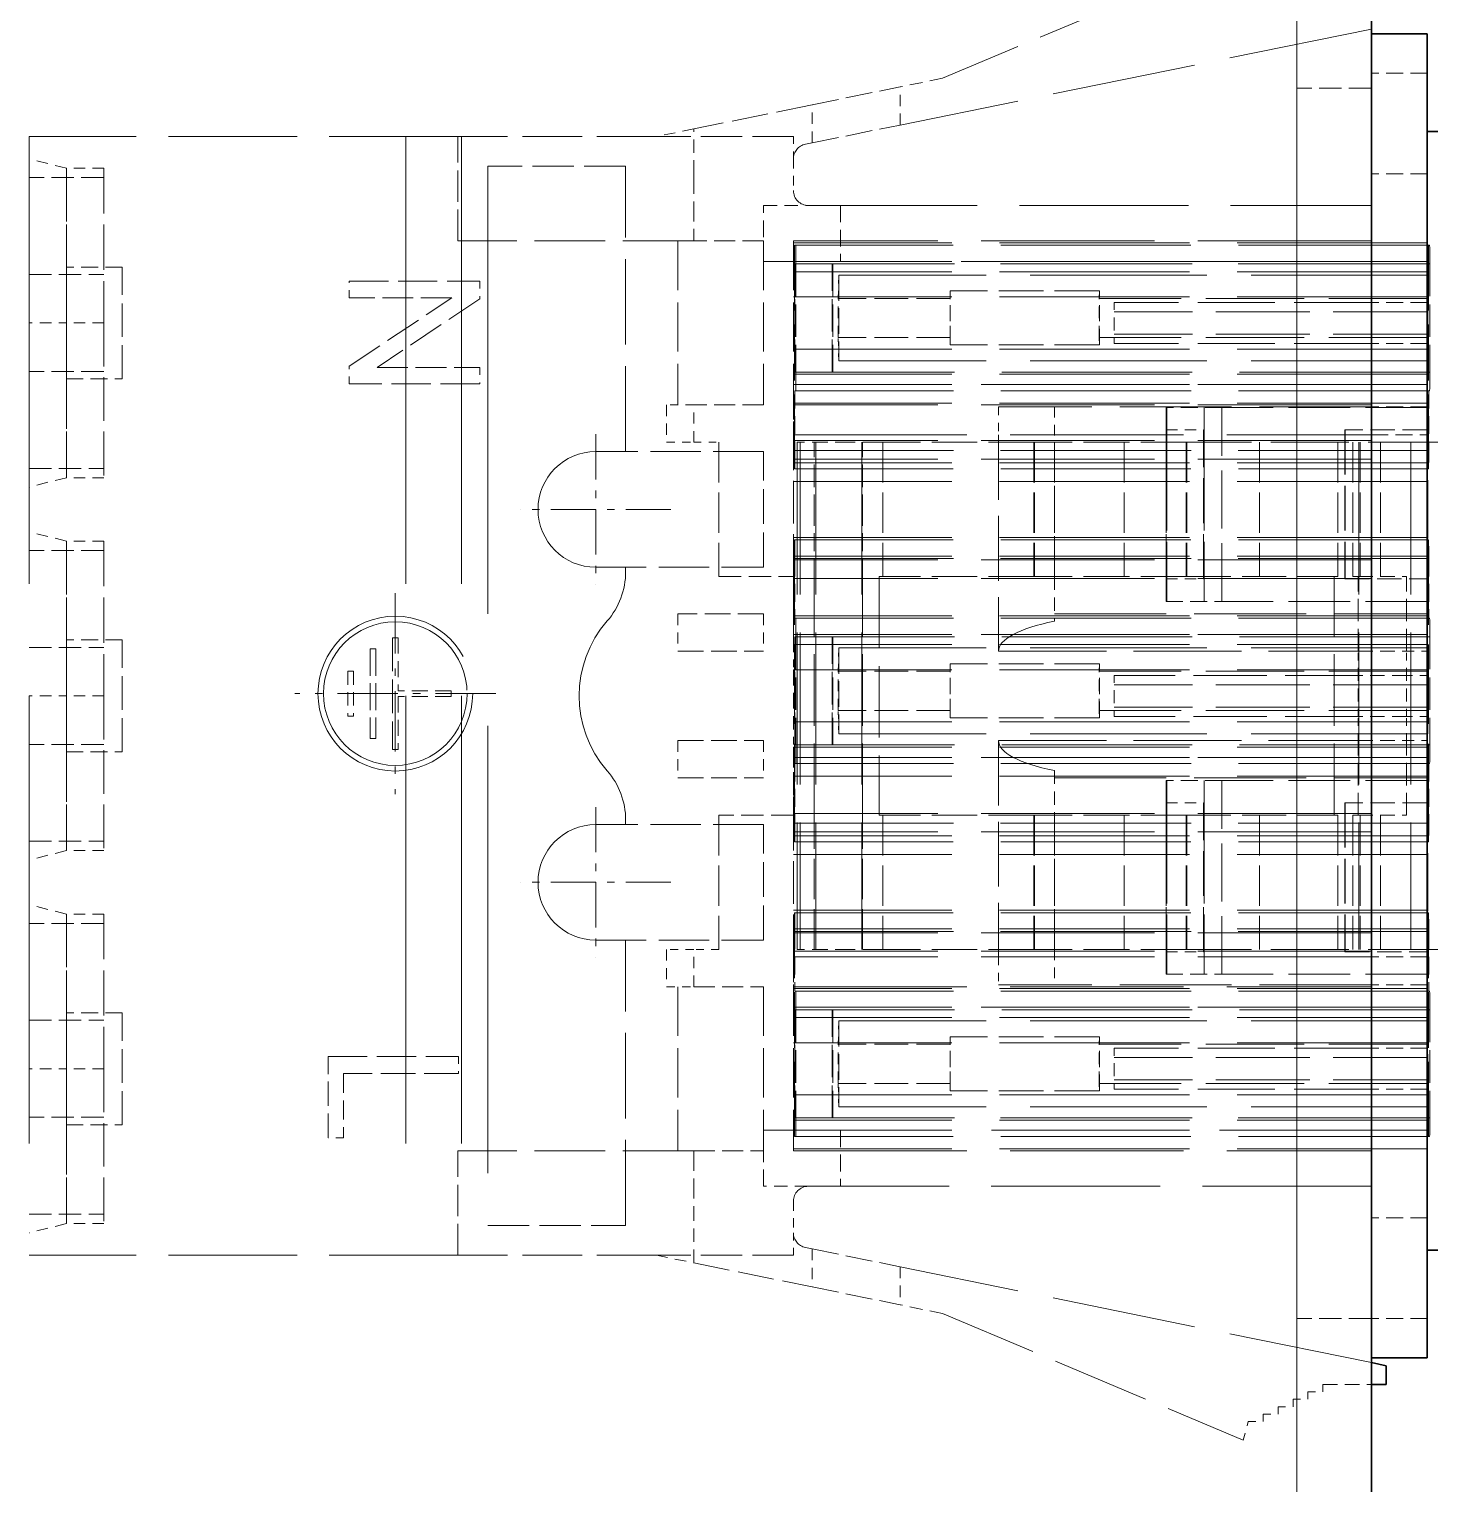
# Model space of a CAD drawing. Extents: x 23 to 587, y 4 to 413.
# Drawn here: x 365.41 to 384.2, y 208.76 to 228.26 of the extents above; entities that cross this region are included whole.
import ezdxf

# ---------------------------------------------------------------- set-up
doc = ezdxf.new("R2010")
doc.units = 0
doc.linetypes.add('DASHDOT', pattern=[18.5, 12, -3, 0.5, -3])
doc.linetypes.add('DASHED', pattern=[15, 12, -3])
doc.layers.get('0').update_dxf_attribs({"lineweight": 13})

# ---------------------------------------------------------------- blocks, each defined once
blk = doc.blocks.new('BLOCK363')
at = {"color": 7, "linetype": 'DASHDOT', "lineweight": 13, "ltscale": 0.134875}
blk.add_line((530.212, 178.457), (530.212, 173.062), dxfattribs=at)
at = {"color": 7, "linetype": 'DASHDOT', "lineweight": 13, "ltscale": 0.134874}
blk.add_line((532.909, 175.76), (527.514, 175.76), dxfattribs=at)
blk = doc.blocks.new('BLOCK364')
at = {"color": 7, "linetype": 'DASHDOT', "lineweight": 13, "ltscale": 0.10075}
blk.add_line((535.59, 172.715), (535.59, 168.685), dxfattribs=at)
at = {"color": 7, "linetype": 'DASHDOT', "lineweight": 13, "ltscale": 0.100751}
blk.add_line((537.605, 170.7), (533.575, 170.7), dxfattribs=at)
blk = doc.blocks.new('BLOCK365')
at = {"color": 7, "linetype": 'DASHDOT', "lineweight": 13, "ltscale": 0.10075}
blk.add_line((535.59, 182.715), (535.59, 178.685), dxfattribs=at)
at = {"color": 7, "linetype": 'DASHDOT', "lineweight": 13, "ltscale": 0.100751}
blk.add_line((537.605, 180.7), (533.575, 180.7), dxfattribs=at)
blk = doc.blocks.new('BLOCK372')
at = {"color": 7, "linetype": 'DASHED', "lineweight": 13}
for p, q in [((554.39, 89.442), (554.39, 222.8)), ((520.39, 190.7), (520.39, 160.7)), ((530.49, 190.7), (530.49, 160.7)), ((531.99, 190.7), (531.99, 160.7)), ((532.69, 189.9), (532.69, 161.5))]:
    blk.add_line(p, q, dxfattribs=at)
at = {"color": 7, "lineweight": 13}
blk.add_line((554.39, 222.8), (554.39, 89.442), dxfattribs=at)
at = {"color": 7, "lineweight": 35}
for p, q in [((556.39, 222.7), (556.39, 89.442)), ((556.39, 193.45), (556.39, 157.95))]:
    blk.add_line(p, q, dxfattribs=at)
at = {"color": 7, "linetype": 'DASHED', "lineweight": 13, "ltscale": 0.218839}
for p, q in [((552.956, 195.662), (544.89, 192.261)), ((544.89, 159.139), (552.956, 155.738))]:
    blk.add_line(p, q, dxfattribs=at)
at = {"color": 7, "linetype": 'DASHED', "lineweight": 13, "ltscale": 0.3225}
for p, q in [((556.39, 193.58), (543.749, 191.008)), ((556.39, 157.82), (543.749, 160.392))]:
    blk.add_line(p, q, dxfattribs=at)
at = {"color": 7, "lineweight": 35, "ltscale": 0.0375}
for p, q in [((557.89, 193.45), (556.39, 193.45)), ((556.39, 157.95), (557.89, 157.95))]:
    blk.add_line(p, q, dxfattribs=at)
at = {"color": 7, "lineweight": 35, "ltscale": 0.44375}
for p, q in [((557.89, 175.7), (557.89, 193.45)), ((557.89, 157.95), (557.89, 175.7))]:
    blk.add_line(p, q, dxfattribs=at)
at = {"color": 7, "linetype": 'DASHED', "lineweight": 13, "ltscale": 0.0375}
for p, q in [((557.89, 192.4), (556.39, 192.4)), ((557.89, 189.7), (556.39, 189.7)), ((540.09, 187.35), (540.09, 188.85)), ((542.151, 188.85), (542.151, 187.35)), ((522.89, 187.2), (521.39, 187.2)), ((557.89, 186.25), (556.39, 186.25)), ((557.89, 185.15), (556.39, 185.15)), ((521.39, 184.2), (522.89, 184.2)), ((557.89, 183.45), (556.39, 183.45)), ((556.39, 182.7), (557.89, 182.7)), ((540.89, 177.35), (540.89, 178.85)), ((522.89, 177.2), (521.39, 177.2)), ((521.39, 174.2), (522.89, 174.2)), ((540.89, 172.55), (540.89, 174.05)), ((557.89, 168.7), (556.39, 168.7)), ((557.89, 167.95), (556.39, 167.95)), ((522.89, 167.2), (521.39, 167.2)), ((557.89, 166.25), (556.39, 166.25)), ((557.89, 165.15), (556.39, 165.15)), ((521.39, 164.2), (522.89, 164.2)), ((540.09, 162.55), (540.09, 164.05)), ((542.151, 164.05), (542.151, 162.55)), ((557.89, 161.7), (556.39, 161.7)), ((557.89, 159), (556.39, 159))]:
    blk.add_line(p, q, dxfattribs=at)
at = {"color": 7, "linetype": 'DASHED', "lineweight": 13, "ltscale": 0.060182}
for p, q in [((541.39, 191.549), (543.749, 192.029)), ((541.39, 190.529), (543.749, 191.008)), ((541.39, 160.871), (543.749, 160.392)), ((541.39, 159.851), (543.749, 159.371))]:
    blk.add_line(p, q, dxfattribs=at)
at = {"color": 7, "linetype": 'DASHED', "lineweight": 13, "ltscale": 0.02911}
for p, q in [((544.89, 192.261), (543.749, 192.029)), ((544.89, 159.139), (543.749, 159.371))]:
    blk.add_line(p, q, dxfattribs=at)
at = {"color": 7, "linetype": 'DASHED', "lineweight": 13, "ltscale": 0.025512}
for p, q in [((543.749, 191.008), (543.749, 192.029)), ((541.39, 190.529), (541.39, 191.549)), ((541.39, 160.871), (541.39, 159.851)), ((543.749, 160.392), (543.749, 159.371))]:
    blk.add_line(p, q, dxfattribs=at)
at = {"color": 7, "linetype": 'DASHED', "lineweight": 13, "ltscale": 0.05}
for p, q in [((556.39, 192), (554.39, 192)), ((522.39, 189.6), (520.39, 189.6)), ((520.39, 187), (522.39, 187)), ((522.39, 184.4), (520.39, 184.4)), ((541.445, 180.5), (541.445, 182.5)), ((542.739, 180.5), (542.739, 182.5)), ((520.39, 181.8), (522.39, 181.8)), ((522.39, 179.6), (520.39, 179.6)), ((538.89, 178.9), (540.89, 178.9)), ((556.041, 176.9), (556.041, 178.9)), ((557.335, 176.9), (557.335, 178.9)), ((520.39, 177), (522.39, 177)), ((522.39, 174.4), (520.39, 174.4)), ((556.041, 172.5), (556.041, 174.5)), ((557.335, 172.5), (557.335, 174.5)), ((540.89, 172.5), (538.89, 172.5)), ((520.39, 171.8), (522.39, 171.8)), ((522.39, 169.6), (520.39, 169.6)), ((520.39, 167), (522.39, 167)), ((522.39, 164.4), (520.39, 164.4)), ((520.39, 161.8), (522.39, 161.8)), ((556.39, 159), (554.39, 159))]:
    blk.add_line(p, q, dxfattribs=at)
at = {"color": 7, "linetype": 'DASHED', "lineweight": 13, "ltscale": 0.080968}
for p, q in [((541.39, 191.549), (538.216, 190.903)), ((538.216, 160.497), (541.39, 159.851))]:
    blk.add_line(p, q, dxfattribs=at)
at = {"color": 7, "linetype": 'DASHED', "lineweight": 13, "ltscale": 0.025497}
for p, q in [((538.216, 190.903), (537.217, 190.7)), ((537.217, 160.7), (538.216, 160.497))]:
    blk.add_line(p, q, dxfattribs=at)
at = {"color": 7, "linetype": 'DASHED', "lineweight": 13, "ltscale": 0.030083}
for p, q in [((538.216, 189.7), (538.216, 190.903)), ((538.216, 160.497), (538.216, 161.7))]:
    blk.add_line(p, q, dxfattribs=at)
at = {"color": 7, "lineweight": 35, "ltscale": 0.419989}
for p, q in [((557.883, 190.834), (574.682, 190.834)), ((557.883, 160.834), (574.682, 160.834))]:
    blk.add_line(p, q, dxfattribs=at)
at = {"color": 7, "linetype": 'DASHED', "lineweight": 13, "ltscale": 0.185}
for p, q in [((557.883, 183.434), (557.883, 190.834)), ((557.883, 160.834), (557.883, 168.234))]:
    blk.add_line(p, q, dxfattribs=at)
at = {"color": 7, "linetype": 'DASHED', "lineweight": 13, "ltscale": 0.2875}
for p, q in [((531.89, 190.7), (520.39, 190.7)), ((531.89, 160.7), (520.39, 160.7))]:
    blk.add_line(p, q, dxfattribs=at)
at = {"color": 7, "linetype": 'DASHED', "lineweight": 13, "ltscale": 0.07}
for p, q in [((531.89, 187.9), (531.89, 190.7)), ((531.89, 160.7), (531.89, 163.5))]:
    blk.add_line(p, q, dxfattribs=at)
at = {"color": 7, "linetype": 'DASHED', "lineweight": 13, "ltscale": 0.133173}
for p, q in [((537.217, 190.7), (531.89, 190.7)), ((537.217, 160.7), (531.89, 160.7))]:
    blk.add_line(p, q, dxfattribs=at)
at = {"color": 7, "linetype": 'DASHED', "lineweight": 13, "ltscale": 0.091827}
for p, q in [((540.89, 190.7), (537.217, 190.7)), ((540.89, 160.7), (537.217, 160.7))]:
    blk.add_line(p, q, dxfattribs=at)
at = {"color": 7, "linetype": 'DASHED', "lineweight": 13, "ltscale": 0.015}
for p, q in [((540.89, 190.1), (540.89, 190.7)), ((540.89, 161.3), (540.89, 160.7))]:
    blk.add_line(p, q, dxfattribs=at)
at = {"color": 7, "linetype": 'DASHED', "lineweight": 13, "ltscale": 0.004586}
for p, q in [((541.21, 190.492), (541.39, 190.529)), ((541.39, 160.871), (541.21, 160.908))]:
    blk.add_line(p, q, dxfattribs=at)
at = {"color": 7, "linetype": 'DASHED', "lineweight": 13, "ltscale": 0.025769}
for p, q in [((521.39, 189.85), (520.39, 190.1)), ((521.39, 181.55), (520.39, 181.3)), ((521.39, 179.85), (520.39, 180.1)), ((521.39, 171.55), (520.39, 171.3)), ((521.39, 169.85), (520.39, 170.1)), ((521.39, 161.55), (520.39, 161.3))]:
    blk.add_line(p, q, dxfattribs=at)
at = {"color": 7, "linetype": 'DASHED', "lineweight": 13, "ltscale": 0.02125}
for p, q in [((540.89, 190.1), (540.89, 189.25)), ((540.89, 162.15), (540.89, 161.3))]:
    blk.add_line(p, q, dxfattribs=at)
at = {"color": 7, "linetype": 'DASHED', "lineweight": 13, "ltscale": 0.10092}
for p, q in [((521.39, 189.85), (521.39, 185.813)), ((522.39, 189.85), (522.39, 185.813)), ((521.39, 185.587), (521.39, 181.55)), ((521.39, 179.85), (521.39, 175.813)), ((522.39, 179.85), (522.39, 175.813)), ((521.39, 175.587), (521.39, 171.55)), ((521.39, 169.85), (521.39, 165.813)), ((522.39, 169.85), (522.39, 165.813)), ((521.39, 165.587), (521.39, 161.55))]:
    blk.add_line(p, q, dxfattribs=at)
at = {"color": 7, "linetype": 'DASHED', "lineweight": 13, "ltscale": 0.025}
for p, q in [((522.39, 189.85), (521.39, 189.85)), ((522.39, 185.7), (521.39, 185.7)), ((522.39, 185.7), (521.39, 185.7)), ((537.49, 183.5), (537.49, 182.5)), ((538.216, 182.5), (538.216, 183.5)), ((522.39, 181.55), (521.39, 181.55)), ((522.39, 179.85), (521.39, 179.85)), ((537.79, 177.9), (537.79, 176.9)), ((540.09, 177.9), (540.09, 176.9)), ((522.39, 175.7), (521.39, 175.7)), ((522.39, 175.7), (521.39, 175.7)), ((537.79, 174.5), (537.79, 173.5)), ((540.09, 174.5), (540.09, 173.5)), ((522.39, 171.55), (521.39, 171.55)), ((522.39, 169.85), (521.39, 169.85)), ((537.49, 168.9), (537.49, 167.9)), ((538.216, 167.9), (538.216, 168.9)), ((522.39, 165.7), (521.39, 165.7)), ((522.39, 165.7), (521.39, 165.7)), ((522.39, 161.55), (521.39, 161.55))]:
    blk.add_line(p, q, dxfattribs=at)
at = {"color": 7, "linetype": 'DASHED', "lineweight": 13, "ltscale": 0.0925}
for p, q in [((536.39, 189.9), (532.69, 189.9)), ((532.69, 161.5), (536.39, 161.5))]:
    blk.add_line(p, q, dxfattribs=at)
at = {"color": 7, "linetype": 'DASHED', "lineweight": 13, "ltscale": 0.19125}
for p, q in [((536.39, 182.25), (536.39, 189.9)), ((536.39, 161.5), (536.39, 169.15))]:
    blk.add_line(p, q, dxfattribs=at)
at = {"color": 7, "linetype": 'DASHED', "lineweight": 13, "ltscale": 0.045}
for p, q in [((538.216, 189.7), (538.216, 187.9)), ((543.29, 182.5), (541.49, 182.5)), ((543.29, 168.9), (541.49, 168.9)), ((538.216, 163.5), (538.216, 161.7))]:
    blk.add_line(p, q, dxfattribs=at)
at = {"color": 7, "linetype": 'DASHED', "lineweight": 13, "ltscale": 0.09717}
for p, q in [((521.39, 189.587), (521.39, 185.7)), ((521.39, 185.7), (521.39, 181.813)), ((522.39, 185.7), (522.39, 181.813)), ((521.39, 179.587), (521.39, 175.7)), ((521.39, 175.7), (521.39, 171.813)), ((522.39, 175.7), (522.39, 171.813)), ((521.39, 169.587), (521.39, 165.7)), ((521.39, 165.7), (521.39, 161.813)), ((522.39, 165.7), (522.39, 161.813))]:
    blk.add_line(p, q, dxfattribs=at)
at = {"color": 7, "linetype": 'DASHED', "lineweight": 13, "ltscale": 0.03}
for p, q in [((540.09, 188.85), (541.29, 188.85)), ((528.937, 176.36), (528.937, 175.16)), ((529.087, 176.36), (529.087, 175.16)), ((541.29, 162.55), (540.09, 162.55))]:
    blk.add_line(p, q, dxfattribs=at)
at = {"color": 7, "linetype": 'DASHED', "lineweight": 13, "ltscale": 0.3775}
for p, q in [((541.29, 188.85), (556.39, 188.85)), ((556.39, 162.55), (541.29, 162.55))]:
    blk.add_line(p, q, dxfattribs=at)
at = {"color": 7, "linetype": 'DASHED', "lineweight": 13, "ltscale": 0.158157}
for p, q in [((538.216, 187.9), (531.89, 187.9)), ((538.216, 163.5), (531.89, 163.5))]:
    blk.add_line(p, q, dxfattribs=at)
at = {"color": 7, "linetype": 'DASHED', "lineweight": 13, "ltscale": 0.11}
for p, q in [((537.79, 187.9), (537.79, 183.5)), ((540.09, 187.9), (540.09, 183.5)), ((540.89, 187.9), (540.89, 183.5)), ((537.79, 167.9), (537.79, 163.5)), ((540.09, 167.9), (540.09, 163.5)), ((540.89, 167.9), (540.89, 163.5))]:
    blk.add_line(p, q, dxfattribs=at)
at = {"color": 7, "linetype": 'DASHED', "lineweight": 13, "ltscale": 0.046843}
for p, q in [((540.09, 187.9), (538.216, 187.9)), ((540.09, 183.5), (538.216, 183.5)), ((538.216, 167.9), (540.09, 167.9)), ((538.216, 163.5), (540.09, 163.5))]:
    blk.add_line(p, q, dxfattribs=at)
at = {"color": 7, "linetype": 'DASHED', "lineweight": 13, "ltscale": 0.3875}
for p, q in [((556.39, 187.9), (540.89, 187.9)), ((556.39, 184.05), (540.89, 184.05)), ((556.39, 183.5), (540.89, 183.5)), ((540.89, 182.7), (556.39, 182.7)), ((556.39, 182.55), (540.89, 182.55)), ((556.39, 182.05), (540.89, 182.05)), ((556.39, 179.35), (540.89, 179.35)), ((556.39, 178.85), (540.89, 178.85)), ((556.39, 177.35), (540.89, 177.35)), ((556.39, 174.05), (540.89, 174.05)), ((556.39, 172.55), (540.89, 172.55)), ((556.39, 172.05), (540.89, 172.05)), ((556.39, 169.35), (540.89, 169.35)), ((556.39, 168.85), (540.89, 168.85)), ((556.39, 168.7), (540.89, 168.7)), ((540.89, 167.9), (556.39, 167.9)), ((556.39, 167.35), (540.89, 167.35)), ((540.89, 163.5), (556.39, 163.5))]:
    blk.add_line(p, q, dxfattribs=at)
at = {"color": 7, "linetype": 'DASHED', "lineweight": 13, "ltscale": 0.425}
for p, q in [((557.89, 187.85), (540.89, 187.85)), ((557.89, 187.35), (540.89, 187.35)), ((557.89, 187.35), (540.89, 187.35)), ((557.89, 187.075), (540.89, 187.075)), ((557.89, 186.4), (540.89, 186.4)), ((557.89, 185), (540.89, 185)), ((557.89, 184.325), (540.89, 184.325)), ((557.89, 184.05), (540.89, 184.05)), ((557.89, 183.55), (540.89, 183.55)), ((557.89, 181.95), (540.89, 181.95)), ((557.89, 181.95), (540.89, 181.95)), ((557.89, 181.45), (540.89, 181.45)), ((557.89, 179.95), (540.89, 179.95)), ((557.89, 179.45), (540.89, 179.45)), ((557.89, 179.45), (540.89, 179.45)), ((557.89, 177.85), (540.89, 177.85)), ((557.89, 177.35), (540.89, 177.35)), ((557.89, 177.075), (540.89, 177.075)), ((557.89, 176.4), (540.89, 176.4)), ((557.89, 175), (540.89, 175)), ((557.89, 174.325), (540.89, 174.325)), ((557.89, 174.05), (540.89, 174.05)), ((557.89, 173.55), (540.89, 173.55)), ((557.89, 171.95), (540.89, 171.95)), ((557.89, 171.95), (540.89, 171.95)), ((557.89, 171.45), (540.89, 171.45)), ((557.89, 169.95), (540.89, 169.95)), ((557.89, 169.45), (540.89, 169.45)), ((557.89, 169.45), (540.89, 169.45)), ((557.89, 167.85), (540.89, 167.85)), ((557.89, 167.35), (540.89, 167.35)), ((557.89, 167.075), (540.89, 167.075)), ((557.89, 166.4), (540.89, 166.4)), ((557.89, 165), (540.89, 165)), ((557.89, 164.325), (540.89, 164.325)), ((557.89, 164.05), (540.89, 164.05)), ((557.89, 164.05), (540.89, 164.05)), ((557.89, 163.55), (540.89, 163.55))]:
    blk.add_line(p, q, dxfattribs=at)
at = {"color": 7, "linetype": 'DASHED', "lineweight": 13, "ltscale": 0.424989}
for p, q in [((557.923, 187.784), (540.923, 187.784)), ((557.919, 187.284), (540.92, 187.284)), ((557.957, 187.284), (540.957, 187.284)), ((557.957, 184.384), (540.957, 184.384)), ((557.929, 183.884), (540.929, 183.884)), ((557.919, 182.284), (540.92, 182.284)), ((557.929, 182.284), (540.929, 182.284)), ((557.923, 181.784), (540.923, 181.784)), ((557.923, 179.884), (540.923, 179.884)), ((557.919, 179.384), (540.92, 179.384)), ((557.929, 179.384), (540.929, 179.384)), ((557.929, 177.784), (540.929, 177.784)), ((557.957, 177.284), (540.957, 177.284)), ((557.957, 174.384), (540.957, 174.384)), ((557.929, 173.884), (540.929, 173.884)), ((557.919, 172.284), (540.92, 172.284)), ((557.929, 172.284), (540.929, 172.284)), ((557.923, 171.784), (540.923, 171.784)), ((557.923, 169.884), (540.923, 169.884)), ((557.919, 169.384), (540.92, 169.384)), ((557.929, 169.384), (540.929, 169.384)), ((557.929, 167.784), (540.929, 167.784)), ((557.957, 167.284), (540.957, 167.284)), ((557.919, 164.384), (540.92, 164.384)), ((557.957, 164.384), (540.957, 164.384)), ((557.923, 163.884), (540.923, 163.884))]:
    blk.add_line(p, q, dxfattribs=at)
at = {"color": 7, "linetype": 'DASHED', "lineweight": 13, "ltscale": 0.000762736}
for p, q in [((557.923, 187.784), (557.953, 187.784)), ((557.953, 163.884), (557.923, 163.884))]:
    blk.add_line(p, q, dxfattribs=at)
at = {"color": 7, "linetype": 'DASHED', "lineweight": 13, "ltscale": 0.4075}
for p, q in [((556.39, 187.35), (540.09, 187.35)), ((540.09, 164.05), (556.39, 164.05))]:
    blk.add_line(p, q, dxfattribs=at)
at = {"color": 7, "linetype": 'DASHED', "lineweight": 13, "ltscale": 0.125}
for p, q in [((540.92, 182.284), (540.92, 187.284)), ((557.919, 182.284), (557.919, 187.284)), ((540.92, 164.384), (540.92, 169.384)), ((557.919, 164.384), (557.919, 169.384))]:
    blk.add_line(p, q, dxfattribs=at)
at = {"color": 7, "linetype": 'DASHED', "lineweight": 13, "ltscale": 0.0725}
for p, q in [((540.929, 184.384), (540.929, 187.284)), ((540.947, 187.284), (540.947, 184.384)), ((540.957, 187.284), (540.957, 184.384)), ((541.929, 184.384), (541.929, 187.284)), ((541.947, 187.284), (541.947, 184.384)), ((557.957, 187.284), (557.957, 184.384)), ((540.929, 174.384), (540.929, 177.284)), ((540.947, 177.284), (540.947, 174.384)), ((540.957, 177.284), (540.957, 174.384)), ((541.929, 174.384), (541.929, 177.284)), ((541.947, 177.284), (541.947, 174.384)), ((557.957, 177.284), (557.957, 174.384)), ((540.929, 164.384), (540.929, 167.284)), ((540.947, 167.284), (540.947, 164.384)), ((540.957, 167.284), (540.957, 164.384)), ((541.929, 164.384), (541.929, 167.284)), ((541.947, 167.284), (541.947, 164.384)), ((557.957, 167.284), (557.957, 164.384))]:
    blk.add_line(p, q, dxfattribs=at)
at = {"color": 7, "linetype": 'DASHED', "lineweight": 13, "ltscale": 0.024999}
for p, q in [((540.929, 187.284), (541.929, 187.284)), ((540.929, 184.384), (541.929, 184.384)), ((550.889, 182.834), (551.889, 182.834)), ((550.889, 178.834), (551.889, 178.834)), ((540.929, 177.284), (541.929, 177.284)), ((540.929, 174.384), (541.929, 174.384)), ((550.889, 172.834), (551.889, 172.834)), ((550.889, 168.834), (551.889, 168.834)), ((540.929, 167.284), (541.929, 167.284)), ((540.929, 164.384), (541.929, 164.384))]:
    blk.add_line(p, q, dxfattribs=at)
at = {"color": 7, "linetype": 'DASHED', "lineweight": 13, "ltscale": 0.000443451}
for p, q in [((541.929, 187.284), (541.947, 187.284)), ((541.947, 184.384), (541.929, 184.384)), ((541.929, 177.284), (541.947, 177.284)), ((541.947, 174.384), (541.929, 174.384)), ((541.929, 167.284), (541.947, 167.284)), ((541.947, 164.384), (541.929, 164.384))]:
    blk.add_line(p, q, dxfattribs=at)
at = {"color": 7, "linetype": 'DASHED', "lineweight": 13, "ltscale": 0.075}
for p, q in [((521.39, 187.2), (521.39, 184.2)), ((522.89, 184.2), (522.89, 187.2)), ((521.39, 177.2), (521.39, 174.2)), ((522.89, 174.2), (522.89, 177.2)), ((530.137, 177.26), (530.137, 174.26)), ((521.39, 167.2), (521.39, 164.2)), ((522.89, 164.2), (522.89, 167.2))]:
    blk.add_line(p, q, dxfattribs=at)
at = {"color": 7, "linetype": 'DASHED', "lineweight": 13, "ltscale": 0.01563}
for p, q in [((542.09, 186.359), (542.106, 186.984)), ((557.89, 186.359), (557.906, 186.984)), ((542.106, 184.684), (542.09, 185.309)), ((557.906, 184.684), (557.89, 185.309)), ((542.09, 176.359), (542.106, 176.984)), ((557.89, 176.359), (557.906, 176.984)), ((542.106, 174.684), (542.09, 175.309)), ((557.906, 174.684), (557.89, 175.309)), ((542.09, 166.359), (542.106, 166.984)), ((557.89, 166.359), (557.906, 166.984)), ((542.106, 164.684), (542.09, 165.309)), ((557.906, 164.684), (557.89, 165.309))]:
    blk.add_line(p, q, dxfattribs=at)
at = {"color": 7, "linetype": 'DASHED', "lineweight": 13, "ltscale": 0.39499}
for p, q in [((557.906, 186.984), (542.106, 186.984)), ((557.906, 184.684), (542.106, 184.684)), ((557.906, 176.984), (542.106, 176.984)), ((557.906, 174.684), (542.106, 174.684)), ((557.906, 166.984), (542.106, 166.984)), ((557.906, 164.684), (542.106, 164.684))]:
    blk.add_line(p, q, dxfattribs=at)
at = {"color": 7, "linetype": 'DASHED', "lineweight": 13, "ltscale": 0.0575}
for p, q in [((542.11, 186.984), (542.11, 184.684)), ((557.909, 186.984), (557.909, 184.684)), ((540.09, 177.9), (537.79, 177.9)), ((537.79, 176.9), (540.09, 176.9)), ((542.11, 176.984), (542.11, 174.684)), ((557.909, 176.984), (557.909, 174.684)), ((537.79, 174.5), (540.09, 174.5)), ((537.79, 173.5), (540.09, 173.5)), ((542.11, 166.984), (542.11, 164.684)), ((557.909, 166.984), (557.909, 164.684))]:
    blk.add_line(p, q, dxfattribs=at)
at = {"color": 7, "linetype": 'DASHED', "lineweight": 13, "ltscale": 8.86902e-05}
for p, q in [((557.906, 186.984), (557.909, 186.984)), ((557.909, 184.684), (557.906, 184.684)), ((557.906, 176.984), (557.909, 176.984)), ((557.909, 174.684), (557.906, 174.684)), ((557.906, 166.984), (557.909, 166.984)), ((557.909, 164.684), (557.906, 164.684))]:
    blk.add_line(p, q, dxfattribs=at)
at = {"color": 7, "linetype": 'DASHED', "lineweight": 13, "ltscale": 0.011102}
for p, q in [((528.975, 186.376), (528.975, 186.82)), ((532.475, 184.507), (532.475, 184.063))]:
    blk.add_line(p, q, dxfattribs=at)
at = {"color": 7, "linetype": 'DASHED', "lineweight": 13, "ltscale": 0.0875}
for p, q in [((528.975, 186.82), (532.475, 186.82)), ((532.475, 184.063), (528.975, 184.063)), ((528.408, 166.034), (531.908, 166.034))]:
    blk.add_line(p, q, dxfattribs=at)
at = {"color": 7, "linetype": 'DASHED', "lineweight": 13, "ltscale": 0.011877}
for p, q in [((532.475, 186.82), (532.475, 186.345)), ((528.975, 184.063), (528.975, 184.538))]:
    blk.add_line(p, q, dxfattribs=at)
at = {"color": 7, "linetype": 'DASHED', "lineweight": 13, "ltscale": 0.004973}
for p, q in [((545.09, 186.359), (545.095, 186.558)), ((549.09, 186.359), (549.095, 186.558)), ((545.09, 185.309), (545.095, 185.111)), ((549.09, 185.309), (549.095, 185.111)), ((545.09, 176.359), (545.095, 176.558)), ((549.09, 176.359), (549.095, 176.558)), ((545.09, 175.309), (545.095, 175.111)), ((549.09, 175.309), (549.095, 175.111)), ((545.09, 166.359), (545.095, 166.558)), ((549.09, 166.359), (549.095, 166.558)), ((545.09, 165.309), (545.095, 165.111)), ((549.09, 165.309), (549.095, 165.111))]:
    blk.add_line(p, q, dxfattribs=at)
at = {"color": 7, "linetype": 'DASHED', "lineweight": 13, "ltscale": 0.036193}
for p, q in [((545.095, 185.111), (545.095, 186.558)), ((549.095, 185.111), (549.095, 186.558)), ((545.095, 175.111), (545.095, 176.558)), ((549.095, 175.111), (549.095, 176.558)), ((545.095, 165.111), (545.095, 166.558)), ((549.095, 165.111), (549.095, 166.558))]:
    blk.add_line(p, q, dxfattribs=at)
at = {"color": 7, "linetype": 'DASHED', "lineweight": 13, "ltscale": 0.099997}
for p, q in [((549.095, 186.558), (545.095, 186.558)), ((549.095, 185.111), (545.095, 185.111)), ((549.095, 176.558), (545.095, 176.558)), ((549.095, 175.111), (545.095, 175.111)), ((549.095, 166.558), (545.095, 166.558)), ((549.095, 165.111), (545.095, 165.111))]:
    blk.add_line(p, q, dxfattribs=at)
at = {"color": 7, "linetype": 'DASHED', "lineweight": 13, "ltscale": 0.068758}
blk.add_line((531.725, 186.376), (528.975, 186.376), dxfattribs=at)
at = {"color": 7, "linetype": 'DASHED', "lineweight": 13, "ltscale": 0.082704}
blk.add_line((528.975, 184.538), (531.725, 186.376), dxfattribs=at)
at = {"color": 7, "linetype": 'DASHED', "lineweight": 13, "ltscale": 0.082654}
blk.add_line((532.475, 186.345), (529.727, 184.507), dxfattribs=at)
at = {"color": 7, "linetype": 'DASHED', "lineweight": 13, "ltscale": 0.074998}
for p, q in [((545.09, 186.359), (542.09, 186.359)), ((545.09, 185.309), (542.09, 185.309)), ((545.09, 176.359), (542.09, 176.359)), ((545.09, 175.309), (542.09, 175.309)), ((545.09, 166.359), (542.09, 166.359)), ((545.09, 165.309), (542.09, 165.309))]:
    blk.add_line(p, q, dxfattribs=at)
at = {"color": 7, "linetype": 'DASHED', "lineweight": 13, "ltscale": 0.02625}
for p, q in [((542.09, 185.309), (542.09, 186.359)), ((545.09, 185.309), (545.09, 186.359)), ((549.09, 185.309), (549.09, 186.359)), ((557.89, 185.309), (557.89, 186.359)), ((542.09, 175.309), (542.09, 176.359)), ((545.09, 175.309), (545.09, 176.359)), ((549.09, 175.309), (549.09, 176.359)), ((557.89, 175.309), (557.89, 176.359)), ((542.09, 165.309), (542.09, 166.359)), ((545.09, 165.309), (545.09, 166.359)), ((549.09, 165.309), (549.09, 166.359)), ((557.89, 165.309), (557.89, 166.359))]:
    blk.add_line(p, q, dxfattribs=at)
at = {"color": 7, "linetype": 'DASHED', "lineweight": 13, "ltscale": 0.219994}
for p, q in [((557.89, 186.359), (549.09, 186.359)), ((557.89, 185.309), (549.09, 185.309)), ((557.89, 176.359), (549.09, 176.359)), ((557.89, 175.309), (549.09, 175.309)), ((557.89, 166.359), (549.09, 166.359)), ((557.89, 165.309), (549.09, 165.309))]:
    blk.add_line(p, q, dxfattribs=at)
at = {"color": 7, "linetype": 'DASHED', "lineweight": 13, "ltscale": 0.1725}
for p, q in [((556.39, 186.25), (549.49, 186.25)), ((556.39, 185.15), (549.49, 185.15)), ((556.39, 166.25), (549.49, 166.25)), ((556.39, 165.15), (549.49, 165.15))]:
    blk.add_line(p, q, dxfattribs=at)
at = {"color": 7, "linetype": 'DASHED', "lineweight": 13, "ltscale": 0.01375}
for p, q in [((549.49, 186.25), (549.49, 185.7)), ((549.49, 185.7), (549.49, 185.15)), ((549.49, 176.25), (549.49, 175.7)), ((556.041, 175.7), (556.041, 176.25)), ((557.335, 175.7), (557.335, 176.25)), ((549.49, 175.7), (549.49, 175.15)), ((556.041, 175.15), (556.041, 175.7)), ((557.335, 175.15), (557.335, 175.7)), ((549.49, 166.25), (549.49, 165.7)), ((549.49, 165.7), (549.49, 165.15))]:
    blk.add_line(p, q, dxfattribs=at)
at = {"color": 7, "linetype": 'DASHED', "lineweight": 13, "ltscale": 0.012101}
for p, q in [((520.874, 185.7), (520.39, 185.7)), ((520.874, 185.7), (520.39, 185.7)), ((520.874, 175.7), (520.39, 175.7)), ((520.874, 175.7), (520.39, 175.7)), ((520.874, 165.7), (520.39, 165.7)), ((520.874, 165.7), (520.39, 165.7))]:
    blk.add_line(p, q, dxfattribs=at)
at = {"color": 7, "linetype": 'DASHED', "lineweight": 13, "ltscale": 0.012899}
for p, q in [((521.39, 185.7), (520.874, 185.7)), ((521.39, 185.7), (520.874, 185.7)), ((521.39, 175.7), (520.874, 175.7)), ((521.39, 175.7), (520.874, 175.7)), ((521.39, 165.7), (520.874, 165.7)), ((521.39, 165.7), (520.874, 165.7))]:
    blk.add_line(p, q, dxfattribs=at)
at = {"color": 7, "linetype": 'DASHED', "lineweight": 13, "ltscale": 0.00283}
for p, q in [((521.39, 185.813), (521.39, 185.7)), ((521.39, 185.7), (521.39, 185.587)), ((522.39, 185.813), (522.39, 185.7)), ((521.39, 175.813), (521.39, 175.7)), ((521.39, 175.7), (521.39, 175.587)), ((522.39, 175.813), (522.39, 175.7)), ((521.39, 165.813), (521.39, 165.7)), ((522.39, 165.813), (522.39, 165.7)), ((521.39, 165.7), (521.39, 165.587))]:
    blk.add_line(p, q, dxfattribs=at)
at = {"color": 7, "linetype": 'DASHED', "lineweight": 13, "ltscale": 0.21}
for p, q in [((557.89, 186), (549.49, 186)), ((557.89, 185.4), (549.49, 185.4)), ((557.89, 176), (549.49, 176)), ((557.89, 175.4), (549.49, 175.4)), ((557.89, 166), (549.49, 166)), ((557.89, 165.4), (549.49, 165.4))]:
    blk.add_line(p, q, dxfattribs=at)
at = {"color": 7, "linetype": 'DASHED', "lineweight": 13, "ltscale": 0.068699}
blk.add_line((529.727, 184.507), (532.475, 184.507), dxfattribs=at)
at = {"color": 7, "linetype": 'DASHED', "lineweight": 13, "ltscale": 0.04}
for p, q in [((540.929, 183.884), (540.929, 182.284)), ((557.929, 183.884), (557.929, 182.284)), ((541.445, 178.9), (541.445, 180.5)), ((542.739, 178.9), (542.739, 180.5)), ((540.929, 179.384), (540.929, 177.784)), ((557.929, 179.384), (557.929, 177.784)), ((540.929, 173.884), (540.929, 172.284)), ((557.929, 173.884), (557.929, 172.284)), ((540.929, 169.384), (540.929, 167.784)), ((557.929, 169.384), (557.929, 167.784))]:
    blk.add_line(p, q, dxfattribs=at)
at = {"color": 7, "linetype": 'DASHED', "lineweight": 13, "ltscale": 0.000603094}
for p, q in [((557.953, 183.884), (557.929, 183.884)), ((557.929, 177.784), (557.953, 177.784)), ((557.953, 173.884), (557.929, 173.884)), ((557.929, 167.784), (557.953, 167.784))]:
    blk.add_line(p, q, dxfattribs=at)
at = {"color": 7, "linetype": 'DASHED', "lineweight": 13, "ltscale": 0.018157}
for p, q in [((538.216, 183.5), (537.49, 183.5)), ((537.49, 182.5), (538.216, 182.5)), ((538.216, 168.9), (537.49, 168.9)), ((537.49, 167.9), (538.216, 167.9))]:
    blk.add_line(p, q, dxfattribs=at)
at = {"color": 7, "linetype": 'DASHED', "lineweight": 13, "ltscale": 0.02}
for p, q in [((540.89, 183.5), (540.89, 182.7)), ((540.89, 168.7), (540.89, 167.9))]:
    blk.add_line(p, q, dxfattribs=at)
at = {"color": 7, "linetype": 'DASHED', "lineweight": 13, "ltscale": 0.020878}
blk.add_line((540.89, 182.664), (540.89, 183.499), dxfattribs=at)
at = {"color": 7, "linetype": 'DASHED', "lineweight": 13, "ltscale": 0.25}
for p, q in [((556.39, 183.45), (546.39, 183.45)), ((547.89, 177.9), (557.89, 177.9)), ((547.89, 173.5), (557.89, 173.5)), ((556.39, 167.95), (546.39, 167.95))]:
    blk.add_line(p, q, dxfattribs=at)
at = {"color": 7, "linetype": 'DASHED', "lineweight": 13, "ltscale": 0.01875}
for p, q in [((546.39, 183.45), (546.39, 182.7)), ((546.39, 168.7), (546.39, 167.95))]:
    blk.add_line(p, q, dxfattribs=at)
at = {"color": 7, "linetype": 'DASHED', "lineweight": 13, "ltscale": 0.02375}
for p, q in [((547.89, 183.45), (547.89, 182.5)), ((547.89, 168.9), (547.89, 167.95))]:
    blk.add_line(p, q, dxfattribs=at)
at = {"color": 7, "linetype": 'DASHED', "lineweight": 13, "ltscale": 0.13}
for p, q in [((550.885, 178.234), (550.885, 183.434)), ((550.906, 178.234), (550.906, 183.434)), ((551.909, 178.234), (551.909, 183.434)), ((552.383, 178.234), (552.383, 183.434)), ((557.909, 183.434), (557.909, 178.234)), ((550.885, 168.234), (550.885, 173.434)), ((550.906, 168.234), (550.906, 173.434)), ((551.909, 168.234), (551.909, 173.434)), ((552.383, 168.234), (552.383, 173.434)), ((557.909, 173.434), (557.909, 168.234))]:
    blk.add_line(p, q, dxfattribs=at)
at = {"color": 7, "linetype": 'DASHED', "lineweight": 13, "ltscale": 0.037452}
for p, q in [((552.383, 183.434), (550.885, 183.434)), ((550.885, 178.234), (552.383, 178.234)), ((552.383, 173.434), (550.885, 173.434)), ((550.885, 168.234), (552.383, 168.234))]:
    blk.add_line(p, q, dxfattribs=at)
at = {"color": 7, "linetype": 'DASHED', "lineweight": 13, "ltscale": 0.137497}
for p, q in [((557.883, 183.434), (552.383, 183.434)), ((557.883, 178.234), (552.383, 178.234)), ((557.883, 173.434), (552.383, 173.434)), ((557.883, 168.234), (552.383, 168.234))]:
    blk.add_line(p, q, dxfattribs=at)
at = {"color": 7, "linetype": 'DASHED', "lineweight": 13, "ltscale": 0.000665177}
for p, q in [((557.883, 183.434), (557.909, 183.434)), ((557.909, 178.234), (557.883, 178.234)), ((557.883, 173.434), (557.909, 173.434)), ((557.909, 168.234), (557.883, 168.234))]:
    blk.add_line(p, q, dxfattribs=at)
at = {"color": 7, "linetype": 'DASHED', "lineweight": 13, "ltscale": 0.095}
for p, q in [((540.89, 178.9), (540.89, 182.7)), ((540.89, 168.7), (540.89, 172.5))]:
    blk.add_line(p, q, dxfattribs=at)
at = {"color": 7, "linetype": 'DASHED', "lineweight": 13, "ltscale": 0.145}
for p, q in [((546.39, 182.7), (546.39, 176.9)), ((546.39, 174.5), (546.39, 168.7))]:
    blk.add_line(p, q, dxfattribs=at)
at = {"color": 7, "linetype": 'DASHED', "lineweight": 13, "ltscale": 0.1}
for p, q in [((550.889, 178.834), (550.889, 182.834)), ((550.904, 182.834), (550.904, 178.834)), ((551.889, 178.834), (551.889, 182.834)), ((551.904, 182.834), (551.904, 178.834)), ((555.683, 182.834), (555.683, 178.834)), ((555.69, 182.834), (555.69, 178.834)), ((557.883, 178.834), (557.883, 182.834)), ((557.89, 178.834), (557.89, 182.834)), ((550.889, 168.834), (550.889, 172.834)), ((550.904, 172.834), (550.904, 168.834)), ((551.889, 168.834), (551.889, 172.834)), ((551.904, 172.834), (551.904, 168.834)), ((555.683, 172.834), (555.683, 168.834)), ((555.69, 172.834), (555.69, 168.834)), ((557.883, 168.834), (557.883, 172.834)), ((557.89, 168.834), (557.89, 172.834))]:
    blk.add_line(p, q, dxfattribs=at)
at = {"color": 7, "linetype": 'DASHED', "lineweight": 13, "ltscale": 0.000381368}
for p, q in [((551.889, 182.834), (551.904, 182.834)), ((551.904, 178.834), (551.889, 178.834)), ((551.889, 172.834), (551.904, 172.834)), ((551.904, 168.834), (551.889, 168.834))]:
    blk.add_line(p, q, dxfattribs=at)
at = {"color": 7, "linetype": 'DASHED', "lineweight": 13, "ltscale": 0.054999}
for p, q in [((557.883, 182.834), (555.683, 182.834)), ((555.683, 178.834), (557.883, 178.834)), ((557.883, 172.834), (555.683, 172.834)), ((555.683, 168.834), (557.883, 168.834))]:
    blk.add_line(p, q, dxfattribs=at)
at = {"color": 7, "linetype": 'DASHED', "lineweight": 13, "ltscale": 0.00017738}
for p, q in [((557.883, 182.834), (557.89, 182.834)), ((557.883, 178.834), (557.89, 178.834)), ((557.883, 172.834), (557.89, 172.834)), ((557.883, 168.834), (557.89, 168.834))]:
    blk.add_line(p, q, dxfattribs=at)
at = {"color": 7, "linetype": 'DASHED', "lineweight": 13, "ltscale": 0.1125}
for p, q in [((540.09, 182.25), (535.59, 182.25)), ((535.59, 179.15), (540.09, 179.15)), ((540.09, 172.25), (535.59, 172.25)), ((535.59, 169.15), (540.09, 169.15))]:
    blk.add_line(p, q, dxfattribs=at)
at = {"color": 7, "linetype": 'DASHED', "lineweight": 13, "ltscale": 0.016843}
for p, q in [((538.216, 182.5), (538.89, 182.5)), ((538.89, 168.9), (538.216, 168.9))]:
    blk.add_line(p, q, dxfattribs=at)
at = {"color": 7, "linetype": 'DASHED', "lineweight": 13, "ltscale": 0.09}
for p, q in [((538.89, 182.5), (538.89, 178.9)), ((543.29, 182.5), (543.29, 178.9)), ((547.34, 182.5), (547.34, 178.9)), ((547.36, 182.5), (547.36, 178.9)), ((547.89, 178.9), (547.89, 182.5)), ((547.89, 182.5), (547.89, 178.9)), ((549.758, 182.5), (549.758, 178.9)), ((550.89, 182.5), (550.89, 178.9)), ((550.89, 182.5), (550.89, 178.9)), ((551.421, 182.5), (551.421, 178.9)), ((551.44, 182.5), (551.44, 178.9)), ((553.39, 182.5), (553.39, 178.9)), ((553.39, 182.5), (553.39, 178.9)), ((555.49, 182.5), (555.49, 178.9)), ((555.89, 182.5), (555.89, 178.9)), ((555.893, 182.5), (555.893, 178.9)), ((556.09, 182.5), (556.09, 178.9)), ((556.64, 182.5), (556.64, 178.9)), ((538.89, 172.5), (538.89, 168.9)), ((541.445, 168.9), (541.445, 172.5)), ((542.739, 168.9), (542.739, 172.5)), ((543.29, 172.5), (543.29, 168.9)), ((547.34, 172.5), (547.34, 168.9)), ((547.36, 172.5), (547.36, 168.9)), ((547.89, 168.9), (547.89, 172.5)), ((547.89, 172.5), (547.89, 168.9)), ((549.758, 172.5), (549.758, 168.9)), ((550.89, 172.5), (550.89, 168.9)), ((550.89, 172.5), (550.89, 168.9)), ((551.421, 172.5), (551.421, 168.9)), ((551.44, 172.5), (551.44, 168.9)), ((553.39, 172.5), (553.39, 168.9)), ((553.39, 172.5), (553.39, 168.9)), ((555.49, 172.5), (555.49, 168.9)), ((555.89, 172.5), (555.89, 168.9)), ((555.893, 172.5), (555.893, 168.9)), ((556.09, 172.5), (556.09, 168.9)), ((556.64, 172.5), (556.64, 168.9))]:
    blk.add_line(p, q, dxfattribs=at)
at = {"color": 7, "linetype": 'DASHED', "lineweight": 13, "ltscale": 0.0775}
for p, q in [((540.09, 179.15), (540.09, 182.25)), ((540.09, 169.15), (540.09, 172.25))]:
    blk.add_line(p, q, dxfattribs=at)
at = {"color": 7, "linetype": 'DASHED', "lineweight": 13, "ltscale": 0.0125}
for p, q in [((540.99, 182.5), (541.49, 182.5)), ((540.99, 168.9), (541.49, 168.9))]:
    blk.add_line(p, q, dxfattribs=at)
at = {"color": 7, "linetype": 'DASHED', "lineweight": 13, "ltscale": 0.34}
for p, q in [((540.99, 182.5), (540.99, 168.9)), ((541.07, 182.5), (541.07, 168.9)), ((541.49, 182.5), (541.49, 168.9)), ((542.728, 182.5), (542.728, 168.9)), ((556.052, 182.5), (556.052, 168.9)), ((557.452, 182.5), (557.452, 168.9))]:
    blk.add_line(p, q, dxfattribs=at)
at = {"color": 7, "linetype": 'DASHED', "lineweight": 13, "ltscale": 0.10125}
for p, q in [((547.34, 182.5), (543.29, 182.5)), ((547.34, 178.9), (543.29, 178.9)), ((547.34, 172.5), (543.29, 172.5)), ((547.34, 168.9), (543.29, 168.9))]:
    blk.add_line(p, q, dxfattribs=at)
at = {"color": 7, "linetype": 'DASHED', "lineweight": 13, "ltscale": 0.1025}
for p, q in [((551.44, 182.5), (547.34, 182.5)), ((551.44, 178.9), (547.34, 178.9)), ((551.44, 172.5), (547.34, 172.5)), ((551.44, 168.9), (547.34, 168.9))]:
    blk.add_line(p, q, dxfattribs=at)
at = {"color": 7, "linetype": 'DASHED', "lineweight": 13, "ltscale": 0.17375}
for p, q in [((558.39, 182.5), (551.44, 182.5)), ((558.39, 168.9), (551.44, 168.9))]:
    blk.add_line(p, q, dxfattribs=at)
at = {"color": 7, "linetype": 'DASHED', "lineweight": 13, "ltscale": 0.00658}
for p, q in [((522.39, 181.813), (522.39, 181.55)), ((522.39, 171.813), (522.39, 171.55)), ((522.39, 161.813), (522.39, 161.55))]:
    blk.add_line(p, q, dxfattribs=at)
at = {"color": 7, "linetype": 'DASHED', "lineweight": 13, "ltscale": 7.09522e-05}
for p, q in [((557.926, 181.784), (557.923, 181.784)), ((557.923, 179.884), (557.926, 179.884)), ((557.926, 171.784), (557.923, 171.784)), ((557.923, 169.884), (557.926, 169.884))]:
    blk.add_line(p, q, dxfattribs=at)
at = {"color": 7, "linetype": 'DASHED', "lineweight": 13, "ltscale": 0.003099}
for p, q in [((536.39, 179.026), (536.39, 179.15)), ((536.39, 172.25), (536.39, 172.374))]:
    blk.add_line(p, q, dxfattribs=at)
at = {"color": 7, "linetype": 'DASHED', "lineweight": 13, "ltscale": 0.1775}
for p, q in [((540.92, 172.284), (540.92, 179.384)), ((557.919, 172.284), (557.919, 179.384))]:
    blk.add_line(p, q, dxfattribs=at)
at = {"color": 7, "linetype": 'DASHED', "lineweight": 13, "ltscale": 0.045625}
for p, q in [((540.89, 178.9), (540.89, 177.075)), ((540.89, 174.325), (540.89, 172.5))]:
    blk.add_line(p, q, dxfattribs=at)
at = {"color": 7, "linetype": 'DASHED', "lineweight": 13, "ltscale": 0.001245}
blk.add_line((540.89, 178.85), (540.89, 178.9), dxfattribs=at)
at = {"color": 7, "linetype": 'DASHED', "lineweight": 13, "ltscale": 0.16}
for p, q in [((541.445, 172.5), (541.445, 178.9)), ((542.739, 172.5), (542.739, 178.9)), ((543.19, 178.9), (543.19, 172.5)), ((555.39, 172.5), (555.39, 178.9))]:
    blk.add_line(p, q, dxfattribs=at)
at = {"color": 7, "linetype": 'DASHED', "lineweight": 13, "ltscale": 0.0025}
for p, q in [((543.29, 178.9), (543.19, 178.9)), ((555.49, 178.9), (555.39, 178.9)), ((543.29, 172.5), (543.19, 172.5)), ((555.49, 172.5), (555.39, 172.5))]:
    blk.add_line(p, q, dxfattribs=at)
at = {"color": 7, "linetype": 'DASHED', "lineweight": 13, "ltscale": 0.029964}
for p, q in [((547.89, 178.9), (547.89, 177.701)), ((547.89, 173.699), (547.89, 172.5))]:
    blk.add_line(p, q, dxfattribs=at)
at = {"color": 7, "linetype": 'DASHED', "lineweight": 13, "ltscale": 0.09875}
for p, q in [((551.44, 178.9), (555.39, 178.9)), ((551.44, 172.5), (555.39, 172.5))]:
    blk.add_line(p, q, dxfattribs=at)
at = {"color": 7, "linetype": 'DASHED', "lineweight": 13, "ltscale": 7.59612e-05}
for p, q in [((555.89, 178.9), (555.893, 178.9)), ((555.893, 172.5), (555.89, 172.5))]:
    blk.add_line(p, q, dxfattribs=at)
at = {"color": 7, "linetype": 'DASHED', "lineweight": 13, "ltscale": 0.003692}
for p, q in [((555.893, 178.9), (556.041, 178.9)), ((555.893, 172.5), (556.041, 172.5))]:
    blk.add_line(p, q, dxfattribs=at)
at = {"color": 7, "linetype": 'DASHED', "lineweight": 13, "ltscale": 0.032355}
for p, q in [((556.041, 178.9), (557.335, 178.9)), ((556.041, 176.9), (557.335, 176.9)), ((557.335, 176.25), (556.041, 176.25)), ((557.335, 175.15), (556.041, 175.15)), ((556.041, 174.5), (557.335, 174.5)), ((556.041, 172.5), (557.335, 172.5))]:
    blk.add_line(p, q, dxfattribs=at)
at = {"color": 7, "linetype": 'DASHED', "lineweight": 13, "ltscale": 0.12}
blk.add_line((557.883, 173.434), (557.883, 178.234), dxfattribs=at)
at = {"color": 7, "linetype": 'DASHED', "lineweight": 13, "ltscale": 0.00375}
for p, q in [((530.287, 177.26), (530.137, 177.26)), ((529.687, 176.96), (529.537, 176.96)), ((529.087, 176.36), (528.937, 176.36)), ((531.712, 175.835), (531.712, 175.685)), ((529.087, 175.16), (528.937, 175.16)), ((529.687, 174.56), (529.537, 174.56)), ((530.287, 174.26), (530.137, 174.26))]:
    blk.add_line(p, q, dxfattribs=at)
at = {"color": 7, "linetype": 'DASHED', "lineweight": 13, "ltscale": 0.035625}
for p, q in [((530.287, 177.26), (530.287, 175.835)), ((531.712, 175.835), (530.287, 175.835)), ((530.287, 175.685), (530.287, 174.26)), ((531.712, 175.685), (530.287, 175.685))]:
    blk.add_line(p, q, dxfattribs=at)
at = {"color": 7, "linetype": 'DASHED', "lineweight": 13, "ltscale": 0.06}
for p, q in [((529.537, 176.96), (529.537, 174.56)), ((529.687, 176.96), (529.687, 174.56))]:
    blk.add_line(p, q, dxfattribs=at)
at = {"color": 7, "linetype": 'DASHED', "lineweight": 13, "ltscale": 0.016875}
for p, q in [((540.89, 177.075), (540.89, 176.4)), ((540.89, 175), (540.89, 174.325))]:
    blk.add_line(p, q, dxfattribs=at)
at = {"color": 7, "linetype": 'DASHED', "lineweight": 13, "ltscale": 0.241268}
for p, q in [((546.39, 176.9), (556.041, 176.9)), ((546.39, 174.5), (556.041, 174.5))]:
    blk.add_line(p, q, dxfattribs=at)
at = {"color": 7, "linetype": 'DASHED', "lineweight": 13, "ltscale": 0.01625}
for p, q in [((556.041, 176.25), (556.041, 176.9)), ((557.335, 176.25), (557.335, 176.9)), ((556.041, 174.5), (556.041, 175.15)), ((557.335, 174.5), (557.335, 175.15))]:
    blk.add_line(p, q, dxfattribs=at)
at = {"color": 7, "linetype": 'DASHED', "lineweight": 13, "ltscale": 0.013877}
for p, q in [((557.335, 176.9), (557.89, 176.9)), ((557.89, 176.25), (557.335, 176.25)), ((557.89, 175.15), (557.335, 175.15)), ((557.335, 174.5), (557.89, 174.5))]:
    blk.add_line(p, q, dxfattribs=at)
at = {"color": 7, "linetype": 'DASHED', "lineweight": 13, "ltscale": 0.035}
blk.add_line((540.89, 176.4), (540.89, 175), dxfattribs=at)
at = {"color": 7, "linetype": 'DASHED', "lineweight": 13, "ltscale": 0.163768}
for p, q in [((556.041, 176.25), (549.49, 176.25)), ((556.041, 175.15), (549.49, 175.15))]:
    blk.add_line(p, q, dxfattribs=at)
at = {"color": 7, "linetype": 'DASHED', "lineweight": 13, "ltscale": 0.002107}
blk.add_line((540.89, 172.466), (540.89, 172.55), dxfattribs=at)
at = {"color": 7, "linetype": 'DASHED', "lineweight": 13, "ltscale": 0.02645}
blk.add_line((540.89, 167.643), (540.89, 168.701), dxfattribs=at)
at = {"color": 7, "linetype": 'DASHED', "lineweight": 13, "ltscale": 0.054672}
blk.add_line((528.408, 163.847), (528.408, 166.034), dxfattribs=at)
at = {"color": 7, "linetype": 'DASHED', "lineweight": 13, "ltscale": 0.011579}
blk.add_line((531.908, 166.034), (531.908, 165.571), dxfattribs=at)
at = {"color": 7, "linetype": 'DASHED', "lineweight": 13, "ltscale": 0.043093}
blk.add_line((528.821, 165.571), (528.821, 163.847), dxfattribs=at)
at = {"color": 7, "linetype": 'DASHED', "lineweight": 13, "ltscale": 0.077174}
blk.add_line((531.908, 165.571), (528.821, 165.571), dxfattribs=at)
at = {"color": 7, "linetype": 'DASHED', "lineweight": 13, "ltscale": 0.010326}
blk.add_line((528.821, 163.847), (528.408, 163.847), dxfattribs=at)
at = {"color": 7, "lineweight": 35, "ltscale": 0.010205}
blk.add_line((556.79, 157.738), (556.39, 157.82), dxfattribs=at)
at = {"color": 7, "lineweight": 35, "ltscale": 0.0125}
blk.add_line((556.79, 157.238), (556.79, 157.738), dxfattribs=at)
at = {"color": 7, "linetype": 'DASHED', "lineweight": 13, "ltscale": 0.0325}
blk.add_line((555.09, 157.238), (556.39, 157.238), dxfattribs=at)
at = {"color": 7, "linetype": 'DASHED', "lineweight": 13, "ltscale": 0.005}
for p, q in [((555.09, 157.038), (555.09, 157.238)), ((554.29, 156.638), (554.29, 156.838)), ((554.69, 156.838), (554.69, 157.038)), ((553.49, 156.238), (553.49, 156.438)), ((553.89, 156.438), (553.89, 156.638))]:
    blk.add_line(p, q, dxfattribs=at)
at = {"color": 7, "lineweight": 35, "ltscale": 0.01}
blk.add_line((556.39, 157.238), (556.79, 157.238), dxfattribs=at)
at = {"color": 7, "linetype": 'DASHED', "lineweight": 13, "ltscale": 0.01}
for p, q in [((554.29, 156.838), (554.69, 156.838)), ((554.69, 157.038), (555.09, 157.038)), ((553.49, 156.438), (553.89, 156.438)), ((553.89, 156.638), (554.29, 156.638)), ((553.09, 156.238), (553.49, 156.238))]:
    blk.add_line(p, q, dxfattribs=at)
at = {"color": 7, "linetype": 'DASHED', "lineweight": 13, "ltscale": 0.012941}
blk.add_line((552.956, 155.738), (553.09, 156.238), dxfattribs=at)
at = {"color": 7, "linetype": 'DASHED', "lineweight": 13}
for radius in [2.075, 1.925]:
    blk.add_circle((530.212, 175.76), radius, dxfattribs=at)
for centre, radius, start, end in [((541.29, 190.1), 0.4, 101.5, 180), ((541.29, 189.25), 0.4, 180, 270), ((535.59, 180.7), 1.55, 90, 270), ((534.39, 179.026), 2, 318.8052, 360), ((538.19, 175.7), 3.05, 138.8052, 221.1948), ((534.39, 172.374), 2, 0, 41.1948), ((535.59, 170.7), 1.55, 90, 270), ((541.29, 162.15), 0.4, 90, 180), ((541.29, 161.3), 0.4, 180, 258.5)]:
    blk.add_arc(centre, radius, start, end, dxfattribs=at)
for centre, major_axis, ratio, start_param, end_param in [((540.923, 187.284), (0, 0.5), 0.007095, 6.283185, 7.853982), ((540.954, 187.284), (0, 0.5), 0.007095, 4.712389, 6.283185), ((557.923, 187.284), (0, 0.5), 0.007095, 6.283185, 7.853982), ((557.953, 187.284), (0, 0.5), 0.007095, 4.712389, 6.283185), ((540.954, 184.384), (0, 0.5), 0.007095, 3.141593, 4.712389), ((557.953, 184.384), (0, 0.5), 0.007095, 3.141593, 4.712389), ((540.923, 182.284), (0, 0.5), 0.007095, 1.570796, 3.141593), ((540.926, 182.284), (0, 0.5), 0.007095, 3.141593, 4.712389), ((557.923, 182.284), (0, 0.5), 0.007095, 1.570796, 3.141593), ((557.925, 182.284), (0, 0.5), 0.007095, 3.141593, 4.712389), ((540.923, 179.384), (0, 0.5), 0.007095, 6.283185, 7.853982), ((540.926, 179.384), (0, 0.5), 0.007095, 4.712389, 6.283185), ((557.923, 179.384), (0, 0.5), 0.007095, 6.283185, 7.853982), ((557.925, 179.384), (0, 0.5), 0.007095, 4.712389, 6.283185), ((540.954, 177.284), (0, 0.5), 0.007095, 4.712389, 6.283185), ((550.122, 176.9), (3.732, 0), 0.267949, 2.211895, 3.141593), ((557.953, 177.284), (0, 0.5), 0.007095, 4.712389, 6.283185), ((540.954, 174.384), (0, 0.5), 0.007095, 3.141593, 4.712389), ((550.122, 174.5), (3.732, 0), 0.267949, 3.141593, 4.07129), ((557.953, 174.384), (0, 0.5), 0.007095, 3.141593, 4.712389), ((540.923, 172.284), (0, 0.5), 0.007095, 1.570796, 3.141593), ((540.926, 172.284), (0, 0.5), 0.007095, 3.141593, 4.712389), ((557.923, 172.284), (0, 0.5), 0.007095, 1.570796, 3.141593), ((557.925, 172.284), (0, 0.5), 0.007095, 3.141593, 4.712389), ((540.923, 169.384), (0, 0.5), 0.007095, 6.283185, 7.853982), ((540.926, 169.384), (0, 0.5), 0.007095, 4.712389, 6.283185), ((557.923, 169.384), (0, 0.5), 0.007095, 6.283185, 7.853982), ((557.925, 169.384), (0, 0.5), 0.007095, 4.712389, 6.283185), ((540.954, 167.284), (0, 0.5), 0.007095, 4.712389, 6.283185), ((557.953, 167.284), (0, 0.5), 0.007095, 4.712389, 6.283185), ((540.923, 164.384), (0, 0.5), 0.007095, 1.570796, 3.141593), ((540.954, 164.384), (0, 0.5), 0.007095, 3.141593, 4.712389), ((557.923, 164.384), (0, 0.5), 0.007095, 1.570796, 3.141593), ((557.953, 164.384), (0, 0.5), 0.007095, 3.141593, 4.712389)]:
    blk.add_ellipse(centre, major_axis=major_axis, ratio=ratio, start_param=start_param, end_param=end_param, dxfattribs=at)

msp = doc.modelspace()

# ---------------------------------------------------------------- block references
at = {"lineweight": 0, "xscale": 0.5, "yscale": 0.5, "zscale": 0.5}
for name in ['BLOCK372', 'BLOCK365', 'BLOCK363', 'BLOCK364']:
    msp.add_blockref(name, (105.216, 131.474), dxfattribs=at)

doc.saveas('drawing.dxf')
